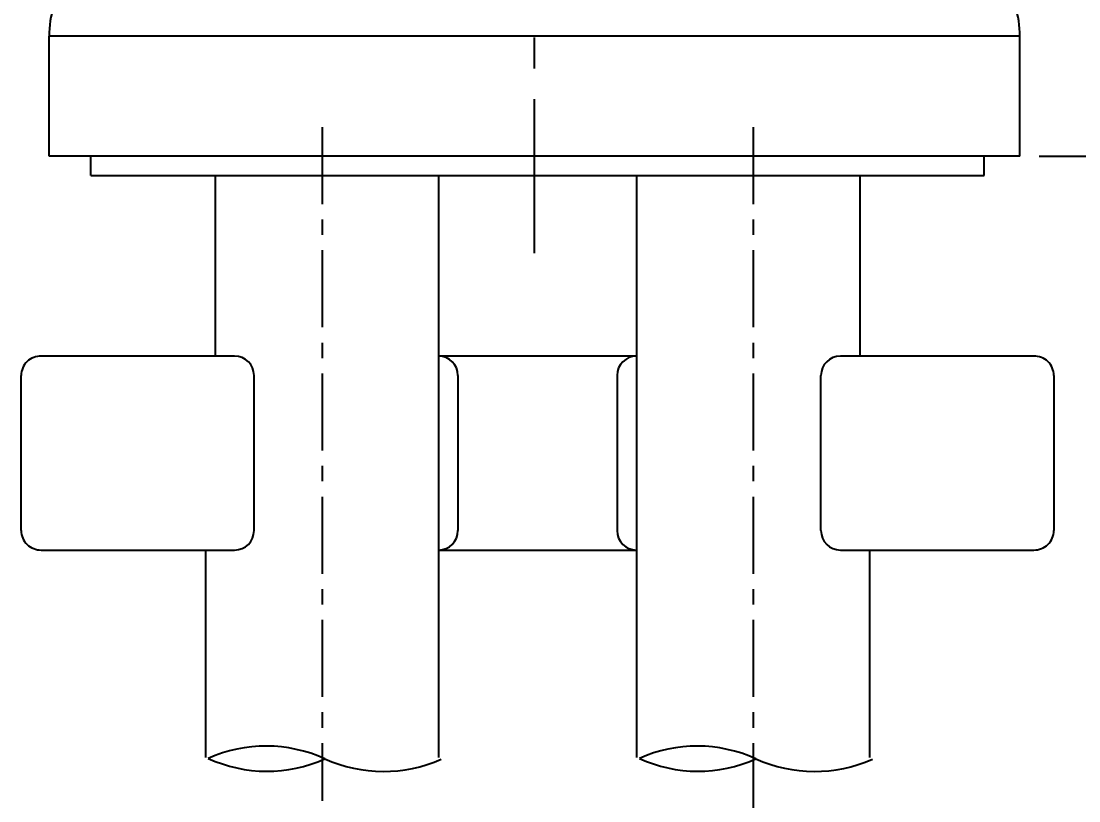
# Model space of a CAD drawing. Header units: millimetres. Extents: x 14523 to 15117, y 3069 to 3489.
# Drawn here: x 14919.6 to 14974, y 3170.4 to 3210.6 of the extents above; entities that cross this region are included whole.
import ezdxf

# ---------------------------------------------------------------- set-up
doc = ezdxf.new("R2010")
doc.units = ezdxf.units.MM
doc.header["$LTSCALE"] = 0.25
doc.linetypes.add('CENTER', pattern=[50.8, 31.75, -6.35, 6.35, -6.35])
doc.layers.get('0').update_dxf_attribs({"color": 2})
for name, color, linetype in [('CENTER', 1, 'CENTER'), ('D', 2, 'Continuous'), ('DWG', 7, 'Continuous')]:
    doc.layers.add(name, color=color, linetype=linetype)
doc.styles.add('GHS', font='romans.shx', dxfattribs={"height": 3.5, "bigfont": 'ghs.shx'})
doc.dimstyles.new('HONG', dxfattribs={"dimscale": 0, "dimtxt": 3.5, "dimasz": 3.5, "dimexe": 2, "dimexo": 1, "dimgap": 1, "dimtad": 1, "dimdec": 4, "dimdsep": 46, "dimtxsty": 'GHS', "dimcen": 3, "dimclrd": 2, "dimclre": 2, "dimclrt": 2, "dimadec": 0, "dimazin": 0, "dimtfac": 1, "dimtdec": 4, "dimtmove": 0, "dimatfit": 2, "dimfxl": 0, "dimtvp": 1, "dimtolj": 1, "dimarcsym": 0})

# ---------------------------------------------------------------- blocks, each defined once
blk = doc.blocks.new('*D7')
at = {"layer": 'Defpoints', "color": 0}
for p in [(14965.522, 3345.485), (15022.163, 3345.485), (14970.991, 3203.626)]:
    blk.add_point(p, dxfattribs=at)
at = {"layer": 'DWG', "color": 2, "lineweight": -2}
for p, q in [((14966.522, 3345.485), (15024.163, 3345.485)), ((15022.163, 3207.126), (15022.163, 3341.985)), ((14971.991, 3203.626), (15024.163, 3203.626))]:
    blk.add_line(p, q, dxfattribs=at)
at = {"layer": 'DWG', "color": 2}
for points in [[(15021.58, 3341.985), (15022.747, 3341.985), (15022.163, 3345.485)], [(15021.58, 3207.126), (15022.747, 3207.126), (15022.163, 3203.626)]]:
    blk.add_solid(points, dxfattribs=at)
at = {"layer": 'DWG', "color": 2, "insert": (15018.497, 3274.556), "char_height": 3.5, "attachment_point": 5, "rotation": 90, "style": 'GHS'}
blk.add_mtext('\\A1;(141.8)', dxfattribs=at)

msp = doc.modelspace()

# ---------------------------------------------------------------- linework, layer by layer
at = {"color": 7, "linetype": 'Continuous'}
for p, q in [((14930.54805, 3193.32665), (14920.5893, 3193.32665)), ((14946.14805, 3193.32665), (14941.05061, 3193.32665)), ((14951.24805, 3193.32665), (14946.14805, 3193.32665)), ((14971.70681, 3193.32665), (14961.74805, 3193.32665)), ((14919.55388, 3184.32665), (14919.55388, 3192.32665)), ((14919.55388, 3184.32665), (14919.55388, 3192.32665)), ((14931.54805, 3184.32665), (14931.54805, 3192.32665)), ((14942.04805, 3192.32665), (14942.04805, 3184.32665)), ((14950.24805, 3192.32665), (14950.24805, 3184.32665)), ((14960.74805, 3184.32665), (14960.74805, 3192.32665)), ((14972.74223, 3192.32665), (14972.74223, 3184.32665)), ((14920.5893, 3183.32665), (14930.54805, 3183.32665)), ((14941.05061, 3183.32665), (14946.14805, 3183.32665)), ((14946.14805, 3183.32665), (14951.24805, 3183.32665)), ((14961.74805, 3183.32665), (14971.70681, 3183.32665))]:
    msp.add_line(p, q, dxfattribs=at)
for centre, start, end in [((14930.54805, 3192.32665), 0, 90), ((14941.04805, 3192.32665), 0, 90), ((14951.24805, 3192.32665), 90, 180), ((14961.74805, 3192.32665), 90, 180), ((14930.54805, 3184.32665), 270, 0), ((14941.04805, 3184.32665), 270, 0), ((14951.24805, 3184.32665), 180, 270), ((14961.74805, 3184.32665), 180, 270)]:
    msp.add_arc(centre, 1, start, end, dxfattribs=at)
for points, knots in [([(14920.5893, 3193.32665), (14920.45685, 3193.32665), (14920.18932, 3193.27673), (14919.84549, 3193.05932), (14919.60992, 3192.7268), (14919.55388, 3192.45898), (14919.55388, 3192.32665)], [0, 0, 0, 0, 0.25011579, 0.50015349, 0.75010377, 1, 1, 1, 1]), ([(14920.5893, 3193.32665), (14920.45685, 3193.32665), (14920.18932, 3193.27673), (14919.84549, 3193.05932), (14919.60992, 3192.7268), (14919.55388, 3192.45898), (14919.55388, 3192.32665)], [0, 0, 0, 0, 0.25011579, 0.50015349, 0.75010377, 1, 1, 1, 1]), ([(14972.74223, 3192.32665), (14972.74223, 3192.45898), (14972.68619, 3192.7268), (14972.45062, 3193.05932), (14972.10679, 3193.27673), (14971.83926, 3193.32665), (14971.70681, 3193.32665)], [0, 0, 0, 0, 0.2498924, 0.49984044, 0.74988053, 1, 1, 1, 1]), ([(14919.55388, 3184.32665), (14919.55388, 3184.19432), (14919.60991, 3183.9265), (14919.84549, 3183.59398), (14920.18932, 3183.37657), (14920.45685, 3183.32665), (14920.5893, 3183.32665)], [0, 0, 0, 0, 0.24989242, 0.49984042, 0.74988051, 1, 1, 1, 1]), ([(14919.55388, 3184.32665), (14919.55388, 3184.19432), (14919.60991, 3183.9265), (14919.84549, 3183.59398), (14920.18932, 3183.37657), (14920.45685, 3183.32665), (14920.5893, 3183.32665)], [0, 0, 0, 0, 0.24989242, 0.49984042, 0.74988051, 1, 1, 1, 1]), ([(14971.70681, 3183.32665), (14971.83926, 3183.32665), (14972.10678, 3183.37657), (14972.45061, 3183.59398), (14972.68619, 3183.92649), (14972.74223, 3184.19432), (14972.74223, 3184.32665)], [0, 0, 0, 0, 0.25011585, 0.50015352, 0.75010371, 1, 1, 1, 1]), ([(14971.70681, 3183.32665), (14971.83926, 3183.32665), (14972.10678, 3183.37657), (14972.45061, 3183.59398), (14972.68619, 3183.92649), (14972.74223, 3184.19432), (14972.74223, 3184.32665)], [0, 0, 0, 0, 0.25011585, 0.50015352, 0.75010371, 1, 1, 1, 1])]:
    msp.add_open_spline(points, degree=3, knots=knots, dxfattribs=at)
at = {"layer": 'CENTER'}
msp.add_line((14945.99157, 3198.62635), (14945.98877, 3350.51885), dxfattribs=at)
at = {"layer": 'CENTER', "ltscale": 0.5}
for p, q in [((14935.05292, 3205.12708), (14935.05292, 3170.39997)), ((14957.25292, 3205.12708), (14957.25292, 3170.40138))]:
    msp.add_line(p, q, dxfattribs=at)
msp.add_arc((14967.25292, 3170.40138), 10, 180, 194.854824, dxfattribs=at)
at = {"layer": 'D'}
for centre, radius, start, end in [((14932.16973, 3165.94859), 7.2744, 65.425936, 114.156323), ((14954.3687, 3165.95393), 7.26911, 65.416004, 114.166109), ((14932.21804, 3179.19994), 7.27297, 245.420815, 294.161444), ((14938.21849, 3179.29584), 7.37957, 245.812775, 293.769193), ((14954.41699, 3179.19451), 7.26759, 245.410573, 294.171541), ((14960.41745, 3179.30127), 7.38495, 245.822568, 293.759546)]:
    msp.add_arc(centre, radius, start, end, dxfattribs=at)
at = {"layer": 'DWG'}
for p, q in [((14948.17564, 3209.81454), (14920.99146, 3209.80888)), ((14920.99146, 3203.62635), (14920.99146, 3209.80888)), ((14921.83309, 3209.81349), (14921.575, 3209.81364)), ((14926.84045, 3209.81515), (14925.50598, 3209.81531)), ((14929.94374, 3209.81495), (14928.32404, 3209.81528)), ((14968.64321, 3209.81432), (14943.81785, 3209.81466)), ((14970.9915, 3203.62635), (14970.9915, 3209.80893)), ((14970.99147, 3203.62635), (14920.99149, 3203.62635)), ((14923.14838, 3202.62636), (14923.14838, 3203.62636)), ((14969.14838, 3202.62636), (14969.14838, 3203.62635)), ((14923.14838, 3202.62636), (14969.14838, 3202.62636)), ((14929.55292, 3202.62636), (14929.55292, 3193.32665)), ((14941.05292, 3202.62636), (14941.05292, 3172.62635)), ((14951.25292, 3202.62636), (14951.25292, 3172.62635)), ((14962.75292, 3202.62636), (14962.75292, 3193.32665)), ((14929.05292, 3183.32665), (14929.05292, 3172.62635)), ((14963.25292, 3183.32665), (14963.25292, 3172.62635))]:
    msp.add_line(p, q, dxfattribs=at)
msp.add_lwpolyline([(14921.20009, 3209.81326), (14921.08337, 3209.81238), (14921.01363, 3209.81033), (14920.99146, 3209.80888)], dxfattribs=at)
for centre, radius, start, end in [((14926.02608, 3209.81841), 5.03452, 162.167246, 180.112502), ((14965.95686, 3209.8184), 5.03454, 359.888067, 17.832774)]:
    msp.add_arc(centre, radius, start, end, dxfattribs=at)
msp.add_open_spline([(14970.9915, 3209.80893), (14970.99151, 3209.80815), (14970.98648, 3209.81), (14970.98133, 3209.80838), (14970.96862, 3209.80961), (14970.9444, 3209.8095), (14970.90125, 3209.81073), (14970.83636, 3209.81151), (14970.75264, 3209.81261), (14970.65058, 3209.81345), (14970.53007, 3209.81403), (14970.3329, 3209.8144), (14970.04128, 3209.81424), (14969.63778, 3209.81382), (14969.16377, 3209.81377), (14968.82438, 3209.81401), (14968.64315, 3209.81414)], degree=3, knots=[0, 0, 0, 0, 0.00099415, 0.003976, 0.00894328, 0.01589345, 0.03573225, 0.06347216, 0.09909328, 0.14257608, 0.19390026, 0.25302672, 0.39446377, 0.56643761, 0.76848726, 1, 1, 1, 1], dxfattribs=at)

# ---------------------------------------------------------------- dimensions: what is measured, and where the dimension line sits
dim = msp.add_linear_dim(base=(15022.16333, 3345.48482), p1=(14970.9915, 3203.62635), p2=(14965.52185, 3345.48482), angle=90, text='(141.8)', dimstyle='HONG', override={"dimscale": 1, "dimatfit": 3, "dimarcsym": 1}, dxfattribs=at)
dim.commit()
dim.dimension.update_dxf_attribs({"geometry": '*D7', "text_midpoint": (15018.49667, 3274.55559)})

doc.saveas('drawing.dxf')
